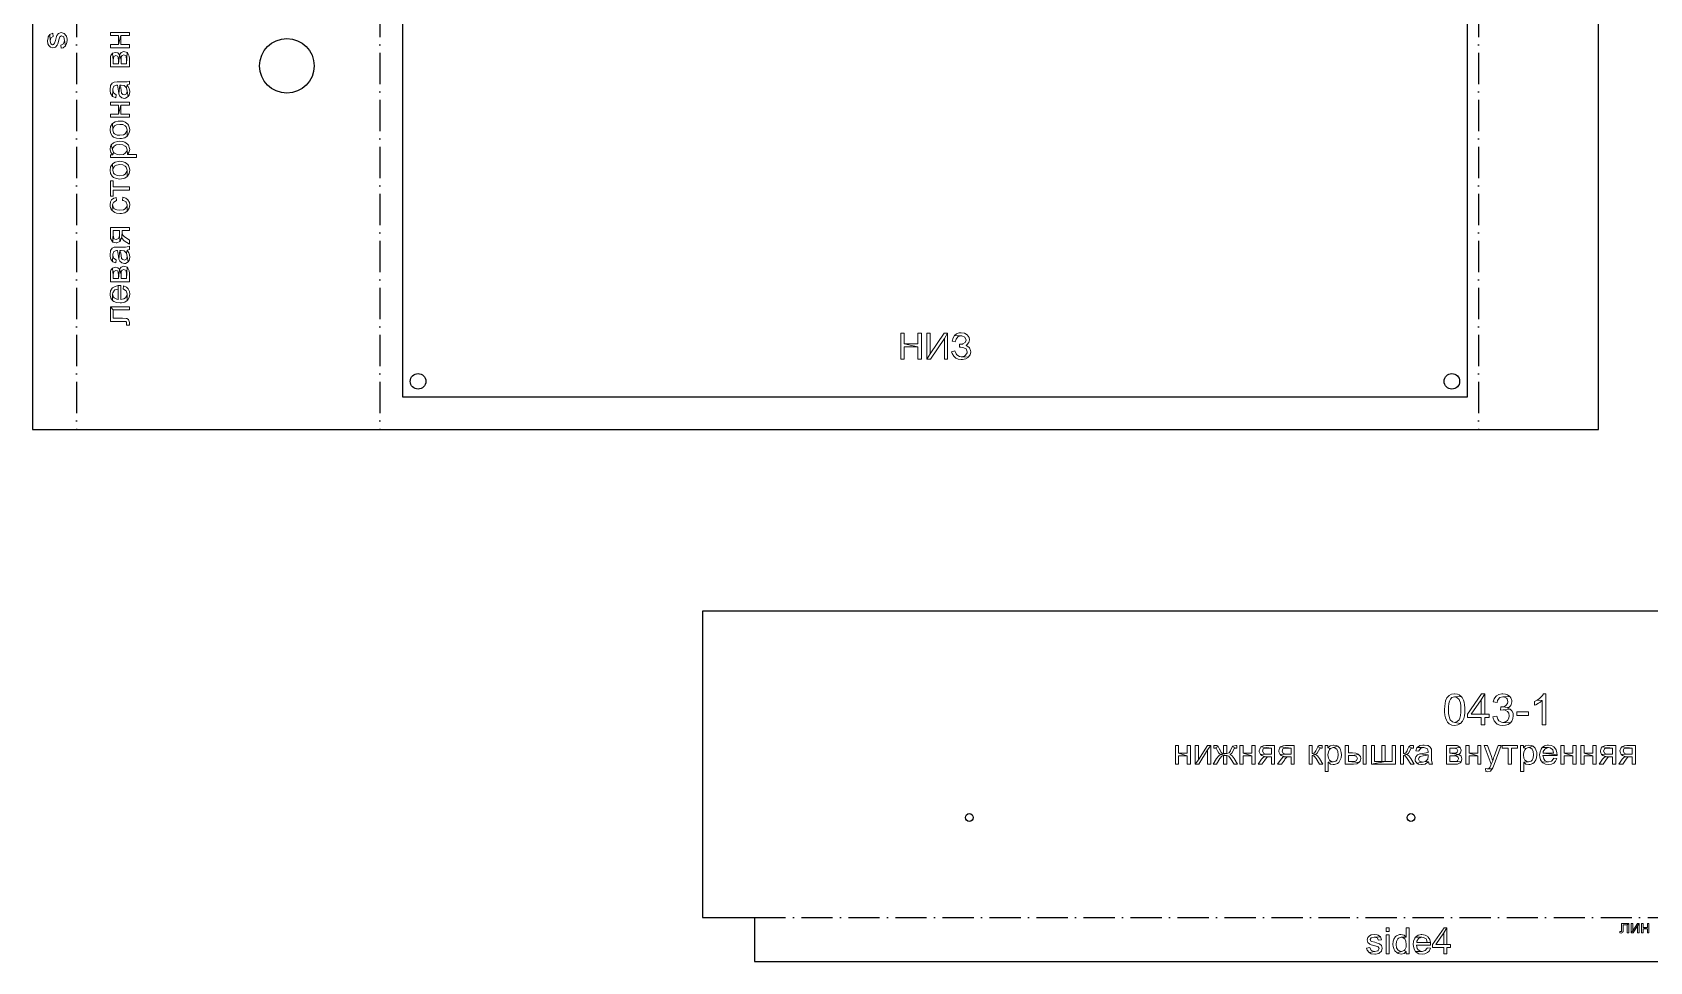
# Model space of a CAD drawing. Header units: millimetres. Extents: x -999 to 572, y 278 to 1201.
# Drawn here: x -999 to -376, y 465 to 823 of the extents above; entities that cross this region are included whole.
import ezdxf

# ---------------------------------------------------------------- set-up
doc = ezdxf.new("R2010")
doc.units = ezdxf.units.MM
doc.header["$MEASUREMENT"] = 0
doc.linetypes.add('ACAD_ISO10W100', pattern=[18, 12, -3, 0, -3])
doc.layers.add('Drawing', color=30, linetype='Continuous')

# ---------------------------------------------------------------- blocks, each defined once
blk = doc.blocks.new('Insert2')
at = {"color": 0}
for p, q in [((861.78, -17.64), (743.78, -17.64)), ((743.78, -17.64), (743.78, -37.64)), ((861.78, -441.64), (861.78, -17.64)), ((743.78, -37.64), (726.78, -37.64)), ((726.78, -37.64), (726.78, -541.64)), ((911.78, -441.64), (861.78, -441.64)), ((911.78, -561.64), (911.78, -441.64)), ((726.78, -541.64), (743.78, -541.64)), ((743.78, -541.64), (743.78, -561.64)), ((743.78, -561.64), (911.78, -561.64))]:
    blk.add_line(p, q, dxfattribs=at)

msp = doc.modelspace()

# ---------------------------------------------------------------- linework, layer by layer
at = {"color": 0}
msp.add_lwpolyline([(-396, 996), (-999, 996), (-999, 670), (-396, 670)], close=True, dxfattribs=at)
for centre, radius in [((-901, 810), 10.5), ((-850.5, 688.5), 3), ((-452.5, 688.5), 3), ((-638.25, 520.5), 1.5), ((-638.25, 520.5), 1.5), ((-468.25, 520.5), 1.5), ((-468.25, 520.5), 1.5)]:
    msp.add_circle(centre, radius)
at = {"layer": 'Drawing', "linetype": 'ACAD_ISO10W100'}
for p, q in [((-982, 996), (-982, 670)), ((-865.25, 996), (-865.25, 670)), ((-442.25, 996), (-442.25, 670)), ((-721, 482), (-217, 482))]:
    msp.add_line(p, q, dxfattribs=at)
at = {"layer": 'Drawing'}
msp.add_lwpolyline([(-856.5, 682.5), (-446.5, 682.5), (-446.5, 982.5), (-856.5, 982.5)], close=True, dxfattribs=at)
at = {"layer": 'Drawing', "color": 30, "lineweight": 0}
for points in [[(-993.17, 819.63), (-993.04, 818.55), (-992.63, 817.8), (-991.95, 817.19), (-991.07, 816.99), (-990.12, 817.26), (-989.45, 818.01), (-989.24, 818.55), (-988.84, 819.9), (-988.77, 820.04), (-988.43, 821.19), (-987.76, 821.53), (-986.94, 821.12), (-986.88, 821.05), (-986.6, 819.83), (-986.2, 817.74), (-985.79, 818.55), (-985.59, 819.83), (-985.59, 820.24), (-985.86, 821.39), (-985.93, 821.53), (-986.74, 822.41), (-986.74, 822.41), (-987.89, 822.81), (-988.91, 822.47), (-989.58, 821.66), (-989.72, 821.26), (-990.12, 819.83), (-990.46, 818.75), (-990.8, 818.28), (-991.21, 818.14), (-991.88, 818.55), (-991.88, 818.55), (-992.16, 819.7), (-992.22, 822.07), (-992.9, 821.12), (-992.97, 820.85)], [(-992.22, 822.07), (-992.16, 819.7), (-991.82, 820.85), (-990.94, 821.32), (-991.14, 822.54)], [(-968.92, 822.83), (-968.92, 821.65), (-965.88, 821.65), (-965.88, 818.24), (-964.92, 821.65), (-961.66, 821.65), (-961.66, 822.83)], [(-988.09, 818.01), (-987.89, 816.79), (-987.08, 816.99), (-986.2, 817.74), (-986.6, 819.83), (-986.6, 819.63), (-987.01, 818.55), (-987.01, 818.48)], [(-968.92, 818.24), (-968.92, 816.98), (-961.66, 816.98), (-961.66, 818.24), (-964.92, 818.24), (-964.92, 821.65), (-965.88, 818.24)], [(-968.92, 812.38), (-968.92, 809.57), (-961.66, 809.57), (-961.66, 812.83), (-961.73, 813.72), (-962.18, 814.75), (-962.55, 815.12), (-962.69, 810.83), (-964.84, 810.83), (-964.84, 812.31), (-965.44, 814.31), (-965.88, 810.83), (-967.88, 810.83), (-967.88, 812.16), (-968.1, 814.83), (-968.77, 813.94), (-968.85, 813.72)], [(-968.1, 814.83), (-967.88, 812.16), (-967.88, 812.38), (-967.66, 813.57), (-966.84, 813.94), (-966.25, 813.72), (-965.96, 813.2), (-965.88, 812.09), (-965.88, 810.83), (-965.44, 814.31), (-966.1, 814.98), (-966.99, 815.2)], [(-965.44, 814.31), (-964.84, 812.31), (-964.77, 813.42), (-964.4, 814.01), (-963.73, 814.24), (-962.92, 813.86), (-962.84, 813.72), (-962.69, 812.38), (-962.69, 810.83), (-962.55, 815.12), (-963.73, 815.5), (-964.84, 815.2)], [(-969.07, 800.97), (-969.07, 800.52), (-968.85, 799.34), (-968.77, 799.26), (-968.1, 798.23), (-968.03, 800.82), (-968.03, 801.12), (-967.66, 802.23), (-966.62, 802.53), (-966.25, 802.53), (-966.1, 801.78), (-965.88, 800.38), (-965.66, 799.26), (-965.29, 802.53), (-964.84, 802.53), (-964.84, 802.53), (-963.66, 802.38), (-962.77, 801.56), (-962.77, 801.49), (-962.55, 802.67), (-961.66, 802.9), (-961.66, 804.16), (-962.55, 803.86), (-963.14, 803.79), (-964.7, 803.79), (-966.33, 803.79), (-967.51, 803.71), (-968.33, 803.34), (-968.85, 802.45), (-968.92, 802.23)], [(-968.1, 798.23), (-968.03, 798.15), (-966.84, 797.71), (-966.7, 798.89), (-966.7, 798.89), (-967.73, 799.56), (-967.81, 799.56), (-968.03, 800.82)], [(-965.66, 799.26), (-965.29, 798.38), (-964.55, 797.71), (-963.58, 797.49), (-963.14, 797.56), (-962.1, 798.15), (-962.47, 800.3), (-962.77, 799.19), (-963.58, 798.82), (-964.18, 798.97), (-964.62, 799.49), (-964.84, 800.52), (-964.99, 801.49), (-965.29, 802.53)], [(-962.77, 801.49), (-962.47, 800.3), (-962.1, 798.15), (-961.73, 798.67), (-961.51, 800.01), (-961.51, 800.15), (-961.73, 801.34), (-961.88, 801.56), (-962.55, 802.67)], [(-968.92, 796.08), (-968.92, 794.82), (-965.88, 794.82), (-965.88, 791.41), (-964.92, 794.82), (-961.66, 794.82), (-961.66, 796.08)], [(-968.92, 791.41), (-968.92, 790.22), (-961.66, 790.22), (-961.66, 791.41), (-964.92, 791.41), (-964.92, 794.82), (-965.88, 791.41)], [(-969.07, 785.41), (-969.07, 785.33), (-968.85, 784.15), (-968.25, 783.11), (-967.73, 782.59), (-966.62, 782.15), (-965.29, 782), (-964.62, 782), (-963.44, 782.29), (-962.47, 782.89), (-962.55, 785.41), (-962.62, 784.81), (-963.21, 783.85), (-963.95, 783.41), (-965.29, 783.26), (-966.4, 783.33), (-967.36, 783.85), (-967.73, 784.22), (-968.03, 785.41), (-968.1, 787.78), (-968.25, 787.63), (-968.85, 786.59)], [(-968.1, 787.78), (-968.03, 785.41), (-968.03, 785.85), (-967.36, 786.89), (-966.62, 787.33), (-965.36, 787.48), (-964.18, 787.41), (-963.21, 786.89), (-962.84, 786.52), (-962.55, 785.41), (-962.47, 782.89), (-962.32, 783.11), (-961.73, 784.15), (-961.51, 785.41), (-961.58, 786), (-961.95, 787.11), (-962.25, 787.56), (-963.21, 788.37), (-964.03, 788.67), (-965.36, 788.74), (-965.96, 788.74), (-967.14, 788.44)], [(-969.07, 777.85), (-969.07, 777.85), (-968.77, 776.66), (-967.96, 775.77), (-967.73, 776.66), (-968.1, 777.77), (-968.62, 779.55), (-968.85, 779.11)], [(-968.62, 779.55), (-968.1, 777.77), (-968.1, 778.14), (-967.44, 779.11), (-966.7, 779.55), (-965.36, 779.7), (-964.18, 779.55), (-963.21, 779.11), (-962.92, 778.81), (-962.55, 777.7), (-962.4, 775.92), (-961.8, 776.66), (-961.51, 777.77), (-961.58, 778.22), (-961.95, 779.4), (-962.32, 779.85), (-963.36, 780.59), (-964.1, 780.81), (-965.36, 780.96), (-966.1, 780.89), (-967.29, 780.59), (-967.73, 780.37)], [(-969.07, 769.84), (-969.07, 769.84), (-968.85, 768.58), (-968.25, 767.55), (-967.73, 767.03), (-966.62, 766.58), (-965.29, 766.43), (-964.62, 766.51), (-963.44, 766.8), (-962.47, 767.4), (-962.55, 769.84), (-962.62, 769.32), (-963.21, 768.29), (-963.95, 767.92), (-965.29, 767.69), (-966.4, 767.84), (-967.36, 768.29), (-967.73, 768.73), (-968.03, 769.84), (-968.1, 772.29), (-968.25, 772.07), (-968.85, 771.1)], [(-968.92, 775.77), (-968.92, 774.66), (-958.91, 774.66), (-958.91, 775.92), (-962.4, 775.92), (-962.55, 777.7), (-962.55, 777.33), (-963.21, 776.36), (-963.88, 775.92), (-965.29, 775.77), (-966.4, 775.92), (-967.36, 776.36), (-967.73, 776.66), (-967.96, 775.77)], [(-968.1, 772.29), (-968.03, 769.84), (-968.03, 770.36), (-967.36, 771.32), (-966.62, 771.77), (-965.36, 771.99), (-964.18, 771.84), (-963.21, 771.32), (-962.84, 770.95), (-962.55, 769.84), (-962.47, 767.4), (-962.32, 767.55), (-961.73, 768.58), (-961.51, 769.84), (-961.58, 770.44), (-961.95, 771.62), (-962.25, 772.07), (-963.21, 772.81), (-964.03, 773.1), (-965.36, 773.25), (-965.96, 773.18), (-967.14, 772.88)], [(-968.92, 765.69), (-968.92, 759.84), (-967.88, 759.84), (-967.88, 762.14), (-961.66, 762.14), (-961.66, 763.39), (-967.88, 763.39), (-967.88, 765.69)], [(-969.07, 756.43), (-969.07, 755.84), (-968.62, 754.72), (-968.33, 754.28), (-968.1, 756.5), (-967.73, 757.54), (-967.66, 757.54), (-966.62, 758.13), (-966.77, 759.32), (-967.59, 759.1), (-968.47, 758.36), (-968.85, 757.69)], [(-968.33, 754.28), (-967.29, 753.54), (-966.55, 753.24), (-965.29, 753.17), (-964.62, 753.17), (-963.44, 753.46), (-962.47, 754.06), (-962.55, 756.43), (-962.55, 755.98), (-963.21, 754.95), (-963.95, 754.58), (-965.29, 754.43), (-966.47, 754.5), (-967.44, 754.95), (-967.73, 755.32), (-968.1, 756.5)], [(-964.32, 758.21), (-963.95, 758.21), (-962.99, 757.61), (-962.92, 757.54), (-962.55, 756.43), (-962.47, 754.06), (-962.32, 754.21), (-961.73, 755.17), (-961.51, 756.43), (-961.66, 757.39), (-962.25, 758.43), (-962.99, 759.02), (-964.18, 759.47)], [(-968.92, 747.76), (-968.92, 744.42), (-968.85, 743.46), (-968.33, 742.5), (-967.96, 742.12), (-967.88, 746.57), (-965.51, 746.57), (-965.51, 745.16), (-965.36, 742.35), (-965.07, 742.72), (-964.62, 743.9), (-964.55, 743.61), (-964.47, 746.57), (-961.66, 746.57), (-961.66, 747.76)], [(-967.96, 742.12), (-966.77, 741.83), (-966.47, 741.83), (-965.36, 742.35), (-965.51, 745.16), (-965.51, 744.57), (-965.81, 743.53), (-966.77, 743.09), (-967.59, 743.38), (-967.66, 743.53), (-967.88, 744.79), (-967.88, 746.57)], [(-964.55, 743.61), (-963.66, 742.64), (-961.66, 741.38), (-961.66, 742.87), (-963.29, 743.98), (-963.51, 744.13), (-964.32, 744.87), (-964.47, 745.83), (-964.47, 746.57)], [(-969.07, 737.38), (-969.07, 736.86), (-968.85, 735.75), (-968.77, 735.6), (-968.1, 734.64), (-968.03, 737.16), (-968.03, 737.53), (-967.66, 738.57), (-966.62, 738.94), (-966.25, 738.94), (-966.1, 738.12), (-965.88, 736.71), (-965.66, 735.6), (-965.29, 738.94), (-964.84, 738.94), (-964.84, 738.94), (-963.66, 738.72), (-962.77, 737.9), (-962.77, 737.83), (-962.55, 739.01), (-961.66, 739.23), (-961.66, 740.57), (-962.55, 740.27), (-963.14, 740.2), (-964.7, 740.2), (-966.33, 740.2), (-967.51, 740.12), (-968.33, 739.75), (-968.85, 738.86), (-968.92, 738.64)], [(-968.1, 734.64), (-968.03, 734.57), (-966.84, 734.12), (-966.7, 735.31), (-966.7, 735.31), (-967.73, 735.9), (-967.81, 735.97), (-968.03, 737.16)], [(-965.66, 735.6), (-965.29, 734.79), (-964.55, 734.12), (-963.58, 733.9), (-963.14, 733.9), (-962.1, 734.49), (-962.47, 736.64), (-962.77, 735.53), (-963.58, 735.16), (-964.18, 735.38), (-964.62, 735.83), (-964.84, 736.94), (-964.99, 737.9), (-965.29, 738.94)], [(-962.77, 737.83), (-962.47, 736.64), (-962.1, 734.49), (-961.73, 735.08), (-961.51, 736.34), (-961.51, 736.49), (-961.73, 737.68), (-961.88, 737.97), (-962.55, 739.01)], [(-968.92, 729.75), (-968.92, 726.86), (-961.66, 726.86), (-961.66, 730.12), (-961.73, 731.08), (-962.18, 732.12), (-962.55, 732.42), (-962.69, 728.12), (-964.84, 728.12), (-964.84, 729.6), (-965.44, 731.68), (-965.88, 728.12), (-967.88, 728.12), (-967.88, 729.45), (-968.1, 732.12), (-968.77, 731.3), (-968.85, 731.01)], [(-968.1, 732.12), (-967.88, 729.45), (-967.88, 729.67), (-967.66, 730.86), (-966.84, 731.23), (-966.25, 731.01), (-965.96, 730.49), (-965.88, 729.45), (-965.88, 728.12), (-965.44, 731.68), (-966.1, 732.27), (-966.99, 732.49)], [(-965.44, 731.68), (-964.84, 729.6), (-964.77, 730.79), (-964.4, 731.38), (-963.73, 731.6), (-962.92, 731.16), (-962.84, 731.01), (-962.69, 729.75), (-962.69, 728.12), (-962.55, 732.42), (-963.73, 732.86), (-964.84, 732.49)], [(-969.07, 722.11), (-969.07, 721.74), (-968.77, 720.56), (-968.1, 719.67), (-968.1, 722.11), (-968.03, 722.63), (-967.36, 723.6), (-967.22, 723.75), (-965.96, 724.04), (-965.96, 720.04), (-965.96, 725.38), (-967.14, 725.08), (-968.1, 724.49), (-968.25, 724.34), (-968.85, 723.3)], [(-968.1, 719.67), (-967.66, 719.3), (-966.55, 718.85), (-965.21, 718.71), (-964.62, 718.71), (-963.44, 719), (-962.47, 719.6), (-962.55, 722.19), (-962.55, 721.67), (-963.14, 720.63), (-963.73, 720.26), (-964.99, 719.97), (-964.99, 725.38), (-965.29, 725.38), (-965.96, 725.38), (-965.96, 720.04), (-966.47, 720.11), (-967.51, 720.71), (-967.73, 720.93), (-968.1, 722.11)], [(-964.03, 724.04), (-963.88, 723.97), (-962.84, 723.3), (-962.55, 722.19), (-962.47, 719.6), (-962.25, 719.89), (-961.73, 720.85), (-961.51, 722.11), (-961.66, 723.15), (-962.1, 724.19), (-962.69, 724.78), (-963.88, 725.3)], [(-968.92, 717.22), (-968.92, 711.59), (-964.18, 711.59), (-963.06, 711.52), (-962.77, 711.29), (-962.69, 710.7), (-962.69, 710.18), (-961.66, 710.18), (-961.66, 711.22), (-961.95, 712.26), (-962.62, 712.7), (-962.92, 712.7), (-964.32, 712.78), (-967.88, 712.78), (-967.88, 716.04)], [(-968.92, 717.22), (-967.88, 716.04), (-961.66, 716.04), (-961.66, 717.22)], [(-663.3, 707.06), (-664.59, 707.06), (-664.59, 697.04), (-663.3, 697.04), (-663.3, 701.78), (-658.09, 701.78), (-663.3, 702.93)], [(-656.73, 707.06), (-658.09, 707.06), (-658.09, 702.93), (-663.3, 702.93), (-658.09, 701.78), (-658.09, 697.04), (-656.73, 697.04)], [(-653.35, 707.06), (-654.57, 707.06), (-654.57, 697.04), (-653.35, 699.14)], [(-646.72, 707.06), (-648, 707.06), (-653.35, 699.14), (-654.57, 697.04), (-653.21, 697.04), (-647.87, 704.96)], [(-646.72, 707.06), (-647.87, 704.96), (-647.87, 697.04), (-646.72, 697.04)], [(-644.01, 706.18), (-644.55, 705.23), (-644.89, 704.01), (-643.67, 703.74), (-643.4, 704.69), (-643.4, 704.76), (-642.72, 705.7), (-642.59, 705.77), (-641.37, 706.04)], [(-641.37, 707.19), (-642.18, 707.12), (-643.2, 706.79), (-644.01, 706.18), (-641.37, 706.04), (-641.1, 706.04), (-640.01, 705.57), (-639.95, 705.5), (-639.54, 704.42), (-639.88, 703.47), (-640.76, 702.93), (-640.89, 702.86), (-642.11, 702.79), (-642.11, 701.64), (-641.5, 701.64), (-640.83, 701.57), (-639.74, 701.17), (-639.54, 700.96), (-639.13, 699.81), (-639.13, 699.54), (-639.74, 698.53), (-640.15, 698.26), (-641.37, 697.99), (-638.66, 697.78), (-637.98, 698.73), (-637.71, 699.88), (-637.78, 700.36), (-638.25, 701.44), (-638.46, 701.71), (-639.54, 702.32), (-639.27, 702.52), (-638.46, 703.4), (-638.19, 704.48), (-638.39, 705.43), (-639.07, 706.38), (-639.13, 706.45), (-640.15, 707.06)], [(-643.81, 700.22), (-645.09, 699.88), (-644.89, 699.27), (-644.28, 698.19), (-643.53, 697.44), (-642.52, 697.04), (-641.37, 696.9), (-640.89, 696.9), (-639.68, 697.17), (-638.73, 697.72), (-638.66, 697.78), (-641.37, 697.99), (-642.05, 698.12), (-643.06, 698.73), (-643.33, 699.14)], [(-451.41, 568.21), (-451.53, 568.21), (-452.66, 568.01), (-453.59, 567.51), (-453.71, 567.39), (-454.39, 566.58), (-454.89, 565.51), (-454.91, 565.44), (-455.14, 564.49), (-455.27, 563.37), (-455.34, 562.08), (-455.32, 561.26), (-455.18, 559.97), (-454.96, 558.85), (-454.62, 557.95), (-454.14, 557.2), (-453.5, 556.58), (-452.55, 556.11), (-451.41, 555.95), (-451.3, 555.95), (-450.16, 556.15), (-449.23, 556.67), (-449.12, 556.76), (-451.41, 557.15), (-452.3, 557.38), (-453.12, 558.15), (-453.34, 558.54), (-453.59, 559.4), (-453.78, 560.58), (-453.82, 562.08), (-453.8, 563.15), (-453.66, 564.42), (-453.41, 565.39), (-453.05, 566.12), (-452.46, 566.71), (-451.44, 566.98), (-448.87, 567.14), (-449.73, 567.82), (-450.28, 568.05)], [(-448.87, 567.14), (-451.44, 566.98), (-450.55, 566.76), (-449.71, 566.01), (-449.51, 565.62), (-449.23, 564.74), (-449.07, 563.56), (-449.03, 562.08), (-449.05, 561.15), (-449.17, 559.83), (-449.39, 558.83), (-449.71, 558.15), (-450.44, 557.45), (-451.41, 557.15), (-449.12, 556.76), (-448.44, 557.58), (-447.94, 558.67), (-447.94, 558.7), (-447.69, 559.65), (-447.55, 560.78), (-447.51, 562.08), (-447.53, 562.78), (-447.6, 563.96), (-447.78, 564.92), (-448.05, 565.74), (-448.53, 566.69)], [(-439.83, 568.17), (-441.03, 568.17), (-446.51, 560.38), (-446.51, 559.04), (-441.28, 559.04), (-441.28, 556.15), (-439.83, 556.15), (-439.83, 559.04), (-438.2, 559.04), (-438.2, 560.38), (-439.83, 560.38), (-445.05, 560.38), (-441.28, 565.78)], [(-439.83, 568.17), (-441.28, 565.78), (-441.28, 560.38), (-445.05, 560.38), (-439.83, 560.38)], [(-432.93, 568.21), (-433.31, 568.19), (-434.4, 567.94), (-435.31, 567.39), (-435.61, 567.12), (-436.2, 566.21), (-436.54, 565.1), (-435.06, 564.83), (-434.88, 565.58), (-434.33, 566.46), (-433.97, 566.71), (-432.9, 566.98), (-430.22, 567.12), (-431.13, 567.78), (-431.81, 568.05)], [(-430.22, 567.12), (-432.9, 566.98), (-432.43, 566.94), (-431.5, 566.46), (-431.25, 566.17), (-430.93, 565.12), (-431.04, 564.42), (-431.7, 563.6), (-432.27, 563.31), (-433.38, 563.12), (-430.61, 562.92), (-429.84, 563.67), (-429.66, 564.01), (-429.43, 565.08), (-429.47, 565.58), (-429.86, 566.62)], [(-416.26, 568.21), (-417.21, 568.21), (-417.66, 567.48), (-418.51, 566.6), (-418.76, 566.39), (-419.64, 565.76), (-417.73, 565.55), (-417.73, 556.15), (-416.26, 556.15)], [(-433.63, 563.12), (-433.79, 561.83), (-432.75, 561.99), (-430.02, 562.22), (-431.06, 562.65), (-430.61, 562.92), (-433.38, 563.12)], [(-430.02, 562.22), (-432.75, 561.99), (-431.97, 561.9), (-431.06, 561.35), (-430.63, 560.76), (-430.41, 559.67), (-430.54, 558.81), (-431.11, 557.88), (-431.79, 557.4), (-432.86, 557.15), (-429.97, 557.04), (-429.47, 557.63), (-429, 558.6), (-428.84, 559.69), (-428.95, 560.69), (-429.43, 561.65)], [(-427.54, 559.76), (-427.54, 561.24), (-423.02, 561.24), (-423.02, 559.76), (-427.54, 559.76)], [(-419.64, 565.76), (-420.66, 565.19), (-420.66, 563.76), (-420.16, 563.96), (-419.12, 564.53), (-418.57, 564.87), (-417.73, 565.55)], [(-435.22, 559.51), (-436.7, 559.33), (-436.58, 558.74), (-436.2, 557.72), (-435.49, 556.88), (-435.02, 556.51), (-434.02, 556.08), (-432.88, 555.95), (-431.88, 556.04), (-430.86, 556.4), (-429.97, 557.04), (-432.86, 557.15), (-433.38, 557.22), (-434.36, 557.72), (-434.83, 558.35)], [(-557.73, 548.31), (-558.96, 548.31), (-558.96, 541.03), (-557.73, 541.03), (-557.73, 544.26), (-554.37, 544.26), (-557.73, 545.26)], [(-553.14, 548.31), (-554.37, 548.31), (-554.37, 545.26), (-557.73, 545.26), (-554.37, 544.26), (-554.37, 541.03), (-553.14, 541.03)], [(-550.05, 548.31), (-551.27, 548.31), (-551.27, 541.03), (-550.05, 542.76)], [(-545.32, 548.31), (-546.64, 548.31), (-550.05, 542.76), (-551.27, 541.03), (-549.96, 541.03), (-546.55, 546.53)], [(-545.32, 548.31), (-546.55, 546.53), (-546.55, 541.03), (-545.32, 541.03)], [(-544, 548.31), (-544.14, 548.31), (-544.14, 547.26), (-543.77, 547.26), (-542.45, 547.85), (-542.95, 548.22)], [(-539.09, 548.31), (-540.36, 548.31), (-540.36, 545.17), (-539.09, 545.17)], [(-535.27, 548.31), (-535.73, 548.31), (-536.82, 547.99), (-537, 547.81), (-535.63, 547.26), (-535.27, 547.26)], [(-532.91, 548.31), (-534.13, 548.31), (-534.13, 541.03), (-532.91, 541.03), (-532.91, 544.26), (-529.5, 544.26), (-532.91, 545.26)], [(-528.27, 548.31), (-529.5, 548.31), (-529.5, 545.26), (-532.91, 545.26), (-529.5, 544.26), (-529.5, 541.03), (-528.27, 541.03)], [(-520.72, 548.31), (-524.09, 548.31), (-525.09, 548.17), (-526, 547.72), (-521.95, 547.26), (-521.95, 544.9), (-523.31, 544.9), (-526.18, 544.76), (-525.72, 544.4), (-524.59, 543.99), (-524.95, 543.85), (-521.95, 543.85), (-521.95, 541.03), (-520.72, 541.03)], [(-513.17, 548.31), (-516.54, 548.31), (-517.49, 548.17), (-518.45, 547.72), (-514.4, 547.26), (-514.4, 544.9), (-515.72, 544.9), (-518.59, 544.76), (-518.18, 544.4), (-517.04, 543.99), (-517.4, 543.85), (-514.4, 543.85), (-514.4, 541.03), (-513.17, 541.03)], [(-506.22, 548.31), (-507.45, 548.31), (-507.45, 541.03), (-506.22, 541.03), (-506.22, 544.4), (-505.04, 544.76), (-506.22, 545.17)], [(-502.4, 548.31), (-502.63, 548.31), (-503.58, 548.22), (-504.08, 547.81), (-504.13, 547.76), (-502.72, 547.26), (-502.4, 547.26)], [(-500.22, 548.31), (-501.31, 548.31), (-501.31, 538.26), (-500.08, 538.26), (-500.08, 541.81), (-498.26, 541.9), (-498.72, 541.94), (-499.63, 542.58), (-500.04, 543.35), (-500.22, 544.62), (-500.04, 545.85), (-499.58, 546.76), (-499.22, 547.12), (-500.22, 547.35)], [(-498.08, 548.44), (-498.22, 548.44), (-499.31, 548.17), (-499.35, 548.17), (-500.22, 547.35), (-499.22, 547.12), (-498.22, 547.49), (-496.44, 547.99), (-496.94, 548.26)], [(-496.44, 547.99), (-498.22, 547.49), (-497.76, 547.44), (-496.85, 546.81), (-496.44, 545.99), (-496.26, 544.71), (-496.44, 543.49), (-496.85, 542.58), (-497.22, 542.21), (-498.26, 541.9), (-500.08, 541.81), (-499.26, 541.12), (-498.17, 540.9), (-497.67, 540.94), (-496.58, 541.35), (-496.08, 541.76), (-495.44, 542.71), (-495.17, 543.53), (-495.03, 544.71), (-495.08, 545.53), (-495.4, 546.62), (-495.67, 547.17)], [(-492.31, 548.31), (-493.53, 548.31), (-493.53, 541.03), (-490.44, 541.03), (-490.4, 541.03), (-489.12, 541.21), (-488.26, 541.71), (-492.31, 542.03), (-492.31, 544.44), (-490.85, 544.44), (-488.4, 544.85), (-488.49, 544.94), (-489.49, 545.35), (-490.76, 545.44), (-492.31, 545.44)], [(-485.44, 548.31), (-486.67, 548.31), (-486.67, 541.03), (-485.44, 541.03)], [(-482.26, 548.31), (-483.49, 548.31), (-483.49, 541.03), (-478.21, 542.08), (-482.26, 542.08)], [(-474.21, 548.31), (-475.44, 548.31), (-475.44, 542.08), (-478.21, 542.08), (-483.49, 541.03), (-474.21, 541.03)], [(-478.21, 548.31), (-479.44, 548.31), (-479.44, 542.08), (-482.26, 542.08), (-478.21, 542.08)], [(-471.07, 548.31), (-472.3, 548.31), (-472.3, 541.03), (-471.07, 541.03), (-471.07, 544.4), (-469.89, 544.76), (-471.07, 545.17)], [(-467.3, 548.31), (-467.53, 548.31), (-468.48, 548.22), (-468.98, 547.81), (-469.03, 547.76), (-467.62, 547.26), (-467.3, 547.26)], [(-463.16, 548.44), (-463.71, 548.44), (-464.8, 548.22), (-464.98, 548.12), (-465.89, 547.49), (-463.3, 547.44), (-462.94, 547.4), (-461.94, 547.03), (-461.94, 547.03), (-461.57, 545.94), (-461.57, 545.62), (-462.44, 545.44), (-463.75, 545.22), (-464.85, 545.03), (-461.57, 544.67), (-461.57, 544.21), (-461.57, 544.12), (-461.8, 542.99), (-461.8, 542.99), (-462.57, 542.17), (-462.71, 542.08), (-461.48, 541.94), (-461.25, 541.03), (-459.94, 541.03), (-460.25, 541.9), (-460.3, 542.58), (-460.35, 544.08), (-460.35, 545.72), (-460.39, 546.85), (-460.8, 547.67), (-461.62, 548.22), (-461.94, 548.31)], [(-451.71, 548.31), (-454.57, 548.31), (-454.57, 541.03), (-451.3, 541.03), (-450.3, 541.12), (-449.34, 541.53), (-448.93, 541.94), (-453.34, 542.03), (-453.34, 544.21), (-451.84, 544.21), (-449.8, 544.81), (-453.34, 545.26), (-453.34, 547.26), (-451.98, 547.26), (-449.3, 547.49), (-450.16, 548.12), (-450.48, 548.22)], [(-445.89, 548.31), (-447.11, 548.31), (-447.11, 541.03), (-445.89, 541.03), (-445.89, 544.26), (-442.52, 544.26), (-445.89, 545.26)], [(-441.3, 548.31), (-442.52, 548.31), (-442.52, 545.26), (-445.89, 545.26), (-442.52, 544.26), (-442.52, 541.03), (-441.3, 541.03)], [(-438.79, 548.31), (-440.11, 548.31), (-437.39, 541.03), (-436.79, 542.4), (-436.93, 542.99), (-437.29, 544.08)], [(-433.48, 548.31), (-434.7, 548.31), (-436.25, 544.08), (-436.43, 543.53), (-436.79, 542.4), (-437.39, 541.03), (-437.48, 540.71), (-437.89, 539.8), (-438.25, 539.44), (-438.93, 539.3), (-436.93, 539.26), (-436.75, 539.67), (-436.25, 540.94)], [(-427.25, 548.31), (-433.11, 548.31), (-433.11, 547.26), (-430.79, 547.26), (-430.79, 541.03), (-429.57, 541.03), (-429.57, 547.26), (-427.25, 547.26)], [(-424.93, 548.31), (-426.06, 548.31), (-426.06, 538.26), (-424.84, 538.26), (-424.84, 541.81), (-423.02, 541.9), (-423.43, 541.94), (-424.38, 542.58), (-424.79, 543.35), (-424.93, 544.62), (-424.79, 545.85), (-424.34, 546.76), (-423.97, 547.12), (-424.93, 547.35)], [(-422.84, 548.44), (-422.93, 548.44), (-424.06, 548.17), (-424.11, 548.17), (-424.93, 547.35), (-423.97, 547.12), (-422.97, 547.49), (-421.2, 547.99), (-421.7, 548.26)], [(-421.2, 547.99), (-422.97, 547.49), (-422.52, 547.44), (-421.61, 546.81), (-421.2, 545.99), (-421.02, 544.71), (-421.15, 543.49), (-421.61, 542.58), (-421.97, 542.21), (-423.02, 541.9), (-424.84, 541.81), (-424.02, 541.12), (-422.93, 540.9), (-422.38, 540.94), (-421.34, 541.35), (-420.84, 541.76), (-420.15, 542.71), (-419.88, 543.53), (-419.79, 544.71), (-419.84, 545.53), (-420.15, 546.62), (-420.43, 547.17)], [(-415.34, 548.44), (-415.79, 548.44), (-416.88, 548.12), (-417.74, 547.44), (-415.29, 547.44), (-414.7, 547.35), (-413.79, 546.72), (-413.65, 546.53), (-413.33, 545.35), (-417.38, 545.35), (-412.02, 544.67), (-412.06, 545.49), (-412.38, 546.58), (-412.93, 547.44), (-413.2, 547.72), (-414.15, 548.26)], [(-409.29, 548.31), (-410.52, 548.31), (-410.52, 541.03), (-409.29, 541.03), (-409.29, 544.26), (-405.88, 544.26), (-409.29, 545.26)], [(-404.65, 548.31), (-405.88, 548.31), (-405.88, 545.26), (-409.29, 545.26), (-405.88, 544.26), (-405.88, 541.03), (-404.65, 541.03)], [(-401.56, 548.31), (-402.79, 548.31), (-402.79, 541.03), (-401.56, 541.03), (-401.56, 544.26), (-398.19, 544.26), (-401.56, 545.26)], [(-396.97, 548.31), (-398.19, 548.31), (-398.19, 545.26), (-401.56, 545.26), (-398.19, 544.26), (-398.19, 541.03), (-396.97, 541.03)], [(-389.42, 548.31), (-392.74, 548.31), (-393.74, 548.17), (-394.69, 547.72), (-390.65, 547.26), (-390.65, 544.9), (-391.97, 544.9), (-394.83, 544.76), (-394.42, 544.4), (-393.28, 543.99), (-393.65, 543.85), (-390.65, 543.85), (-390.65, 541.03), (-389.42, 541.03)], [(-381.83, 548.31), (-385.19, 548.31), (-386.19, 548.17), (-387.1, 547.72), (-383.06, 547.26), (-383.06, 544.9), (-384.42, 544.9), (-387.28, 544.76), (-386.87, 544.4), (-385.74, 543.99), (-386.06, 543.85), (-383.06, 543.85), (-383.06, 541.03), (-381.83, 541.03)], [(-541.54, 544.76), (-542.27, 544.31), (-543.09, 543.31), (-544.41, 541.03), (-543.09, 541.03), (-541.77, 543.31), (-541.04, 544.17), (-540.36, 544.4), (-539.09, 544.4)], [(-542.45, 547.85), (-543.77, 547.26), (-543.27, 547.17), (-542.95, 546.72), (-542.73, 546.22), (-542.27, 545.31), (-541.54, 544.76), (-540.36, 545.17), (-541.18, 545.4), (-541.27, 545.53), (-541.86, 546.72), (-541.95, 546.85)], [(-537, 547.81), (-537.59, 546.72), (-537.77, 546.26), (-538.27, 545.4), (-539.09, 545.17), (-540.36, 545.17), (-541.54, 544.76), (-539.09, 544.4), (-538.36, 544.17), (-537.68, 543.31), (-536.36, 541.03), (-535, 541.03), (-536.36, 543.31), (-537.09, 544.26), (-537.91, 544.76), (-537.18, 545.26), (-536.68, 546.26), (-536.27, 547.12), (-535.63, 547.26)], [(-539.09, 544.4), (-540.36, 544.4), (-540.36, 541.03), (-539.09, 541.03)], [(-524.95, 543.85), (-525.81, 542.99), (-527.13, 541.03), (-525.63, 541.03), (-524.54, 542.62), (-524.31, 542.94), (-523.63, 543.71), (-522.63, 543.85), (-521.95, 543.85)], [(-526, 547.72), (-526.36, 547.26), (-526.68, 546.17), (-526.63, 545.81), (-526.18, 544.76), (-523.31, 544.9), (-524, 544.9), (-524.95, 545.17), (-525.4, 546.12), (-525.09, 546.94), (-524.9, 547.08), (-523.68, 547.26), (-521.95, 547.26)], [(-517.4, 543.85), (-518.27, 542.99), (-519.59, 541.03), (-518.04, 541.03), (-516.99, 542.62), (-516.77, 542.94), (-516.04, 543.71), (-515.08, 543.85), (-514.4, 543.85)], [(-518.45, 547.72), (-518.81, 547.26), (-519.13, 546.17), (-519.09, 545.81), (-518.59, 544.76), (-515.72, 544.9), (-516.4, 544.9), (-517.4, 545.17), (-517.86, 546.12), (-517.54, 546.94), (-517.36, 547.08), (-516.13, 547.26), (-514.4, 547.26)], [(-504.13, 547.76), (-504.67, 546.72), (-504.85, 546.26), (-505.4, 545.4), (-506.22, 545.17), (-505.04, 544.76), (-504.31, 545.26), (-503.81, 546.26), (-503.35, 547.12), (-502.72, 547.26)], [(-505.04, 544.76), (-506.22, 544.4), (-505.49, 544.17), (-504.76, 543.31), (-503.49, 541.03), (-502.13, 541.03), (-503.49, 543.31), (-504.22, 544.26)], [(-488.4, 544.85), (-490.85, 544.44), (-490.12, 544.4), (-489.22, 544.08), (-488.85, 543.21), (-489.35, 542.35), (-489.72, 542.17), (-490.99, 542.03), (-492.31, 542.03), (-488.26, 541.71), (-487.85, 542.17), (-487.58, 543.26), (-487.71, 544.03)], [(-469.03, 547.76), (-469.57, 546.72), (-469.76, 546.26), (-470.26, 545.4), (-471.07, 545.17), (-469.89, 544.76), (-469.21, 545.26), (-468.67, 546.26), (-468.26, 547.12), (-467.62, 547.26)], [(-469.89, 544.76), (-471.07, 544.4), (-470.39, 544.17), (-469.67, 543.31), (-468.35, 541.03), (-467.03, 541.03), (-468.35, 543.31), (-469.07, 544.26)], [(-464.85, 545.03), (-465.76, 544.62), (-466.39, 543.94), (-466.62, 542.94), (-466.57, 542.4), (-465.98, 541.49), (-463.85, 541.85), (-463.85, 541.85), (-464.94, 542.17), (-465.3, 542.99), (-465.12, 543.58), (-464.66, 543.99), (-463.57, 544.21), (-462.57, 544.4), (-461.57, 544.67)], [(-465.89, 547.49), (-465.98, 547.31), (-466.39, 546.22), (-465.21, 546.08), (-465.16, 546.22), (-464.57, 547.12), (-464.48, 547.22), (-463.3, 547.44)], [(-462.71, 542.08), (-463.85, 541.85), (-465.98, 541.49), (-465.35, 541.08), (-464.16, 540.9), (-463.94, 540.9), (-462.8, 541.12), (-462.48, 541.26), (-461.48, 541.94)], [(-449.3, 547.49), (-451.98, 547.26), (-451.62, 547.26), (-450.57, 547.03), (-450.21, 546.26), (-450.43, 545.67), (-450.93, 545.31), (-452.03, 545.26), (-453.34, 545.26), (-449.8, 544.81), (-449.16, 545.49), (-448.93, 546.35), (-448.93, 546.4)], [(-449.8, 544.81), (-451.84, 544.21), (-450.66, 544.17), (-450.12, 543.76), (-449.89, 543.12), (-450.3, 542.31), (-450.48, 542.21), (-451.71, 542.03), (-453.34, 542.03), (-448.93, 541.94), (-448.62, 543.08), (-448.62, 543.08), (-448.93, 544.17)], [(-417.74, 547.44), (-418.15, 546.9), (-418.56, 545.85), (-418.7, 544.62), (-418.65, 543.85), (-418.34, 542.71), (-417.74, 541.85), (-415.24, 541.9), (-415.79, 541.94), (-416.74, 542.53), (-417.15, 543.17), (-417.43, 544.35), (-412.02, 544.35), (-412.02, 544.67), (-417.38, 545.35), (-417.29, 545.94), (-416.74, 546.9), (-416.38, 547.12), (-415.29, 547.44)], [(-413.33, 543.4), (-413.43, 543.12), (-414.11, 542.26), (-414.15, 542.21), (-415.24, 541.9), (-417.74, 541.85), (-417.43, 541.53), (-416.43, 541.03), (-415.24, 540.9), (-414.15, 541.03), (-413.2, 541.49), (-412.56, 542.17), (-412.06, 543.21)], [(-393.65, 543.85), (-394.51, 542.99), (-395.83, 541.03), (-394.28, 541.03), (-393.24, 542.62), (-393.01, 542.94), (-392.28, 543.71), (-391.33, 543.85), (-390.65, 543.85)], [(-394.69, 547.72), (-395.06, 547.26), (-395.33, 546.17), (-395.33, 545.81), (-394.83, 544.76), (-391.97, 544.9), (-392.65, 544.9), (-393.65, 545.17), (-394.1, 546.12), (-393.78, 546.94), (-393.6, 547.08), (-392.38, 547.26), (-390.65, 547.26)], [(-386.06, 543.85), (-386.92, 542.99), (-388.24, 541.03), (-386.74, 541.03), (-385.65, 542.62), (-385.46, 542.94), (-384.74, 543.71), (-383.78, 543.85), (-383.06, 543.85)], [(-387.1, 547.72), (-387.51, 547.26), (-387.78, 546.17), (-387.74, 545.81), (-387.28, 544.76), (-384.42, 544.9), (-385.1, 544.9), (-386.06, 545.17), (-386.56, 546.12), (-386.24, 546.94), (-386.06, 547.08), (-384.83, 547.26), (-383.06, 547.26)], [(-439.61, 539.4), (-439.48, 538.26), (-438.7, 538.12), (-437.7, 538.4), (-437.66, 538.4), (-436.93, 539.26), (-438.93, 539.3)], [(-384.35, 479.69), (-387.19, 479.69), (-387.19, 477.26), (-387.24, 476.7), (-387.33, 476.61), (-387.61, 476.56), (-387.89, 476.56), (-387.89, 476.05), (-387.38, 476), (-386.86, 476.19), (-386.63, 476.52), (-386.58, 476.66), (-386.58, 477.36), (-386.58, 479.17), (-384.95, 479.17)], [(-384.35, 479.69), (-384.95, 479.17), (-384.95, 476.05), (-384.35, 476.05)], [(-382.81, 479.69), (-383.41, 479.69), (-383.41, 476.05), (-382.81, 476.89)], [(-380.43, 479.69), (-381.08, 479.69), (-382.81, 476.89), (-383.41, 476.05), (-382.76, 476.05), (-381.04, 478.8)], [(-380.43, 479.69), (-381.04, 478.8), (-381.04, 476.05), (-380.43, 476.05)], [(-378.89, 479.69), (-379.5, 479.69), (-379.5, 476.05), (-378.89, 476.05), (-378.89, 477.64), (-377.21, 477.64), (-378.89, 478.15)], [(-376.61, 479.69), (-377.21, 479.69), (-377.21, 478.15), (-378.89, 478.15), (-377.21, 477.64), (-377.21, 476.05), (-376.61, 476.05)], [(-482.42, 475.44), (-483.51, 475.31), (-484.25, 474.97), (-484.86, 474.29), (-485.13, 473.41), (-484.79, 472.39), (-484.05, 471.72), (-483.51, 471.51), (-482.15, 471.11), (-482.02, 471.11), (-480.93, 470.7), (-480.53, 470.03), (-480.93, 469.28), (-481, 469.21), (-482.22, 468.87), (-484.39, 468.47), (-483.51, 468.06), (-482.22, 467.86), (-481.88, 467.93), (-480.66, 468.2), (-480.53, 468.27), (-479.65, 469.01), (-479.65, 469.01), (-479.31, 470.16), (-479.58, 471.24), (-480.39, 471.85), (-480.87, 472.06), (-482.22, 472.46), (-483.3, 472.73), (-483.78, 473.07), (-483.91, 473.55), (-483.57, 474.15), (-483.51, 474.22), (-482.36, 474.43), (-479.99, 474.56), (-480.93, 475.24), (-481.21, 475.31)], [(-479.99, 474.56), (-482.36, 474.43), (-481.21, 474.15), (-480.73, 473.27), (-479.58, 473.41)], [(-476.6, 478.08), (-477.82, 478.08), (-477.82, 476.66), (-476.6, 476.66)], [(-476.6, 475.31), (-477.82, 475.31), (-477.82, 468.06), (-476.6, 468.06)], [(-472.13, 475.44), (-472.61, 475.44), (-473.76, 474.97), (-474.17, 474.7), (-474.84, 473.61), (-475.05, 472.94), (-475.18, 471.65), (-475.11, 470.84), (-474.77, 469.69), (-474.5, 469.21), (-473.62, 468.4), (-471.93, 468.87), (-472.34, 468.94), (-473.35, 469.62), (-473.76, 470.36), (-473.89, 471.65), (-473.83, 472.8), (-473.35, 473.75), (-473.08, 474.09), (-472, 474.43), (-470.1, 474.49), (-470.92, 475.17)], [(-468.89, 478.08), (-470.1, 478.08), (-470.1, 474.49), (-472, 474.43), (-471.59, 474.43), (-470.58, 473.75), (-470.17, 472.94), (-470.04, 471.58), (-470.1, 470.57), (-470.58, 469.55), (-470.85, 469.28), (-470.04, 468.94), (-470.04, 468.06), (-468.89, 468.06)], [(-466.45, 474.43), (-466.79, 474.02), (-467.26, 472.94), (-467.4, 471.65), (-467.33, 470.97), (-467.06, 469.82), (-466.45, 468.87), (-463.94, 468.87), (-464.42, 468.94), (-465.43, 469.55), (-465.84, 470.09), (-466.11, 471.38), (-460.69, 471.38), (-460.69, 471.72), (-460.76, 472.33), (-466.04, 472.39), (-465.97, 472.87), (-465.37, 473.88), (-465.09, 474.09), (-464.01, 474.43)], [(-464.01, 475.44), (-464.35, 475.44), (-465.5, 475.17), (-466.45, 474.43), (-464.01, 474.43), (-463.4, 474.36), (-462.45, 473.75), (-462.32, 473.55), (-461.98, 472.39), (-466.04, 472.39), (-460.76, 472.33), (-461.03, 473.55), (-461.64, 474.49), (-461.78, 474.63), (-462.79, 475.24)], [(-454.4, 478.08), (-455.41, 478.08), (-459.95, 471.58), (-459.95, 470.43), (-455.62, 470.43), (-455.62, 468.06), (-454.4, 468.06), (-454.4, 470.43), (-453.05, 470.43), (-453.05, 471.58), (-454.4, 471.58), (-458.73, 471.58), (-455.62, 476.12)], [(-454.4, 478.08), (-455.62, 476.12), (-455.62, 471.58), (-458.73, 471.58), (-454.4, 471.58)], [(-484.12, 470.43), (-485.33, 470.23), (-485.06, 469.42), (-484.39, 468.47), (-482.22, 468.87), (-482.42, 468.87), (-483.51, 469.28), (-483.57, 469.35)], [(-470.85, 469.28), (-471.93, 468.87), (-473.62, 468.4), (-473.22, 468.13), (-472.07, 467.86), (-472, 467.86), (-470.85, 468.2), (-470.04, 468.94)], [(-461.98, 470.36), (-462.05, 470.23), (-462.79, 469.28), (-462.79, 469.28), (-463.94, 468.87), (-466.45, 468.87), (-466.18, 468.6), (-465.16, 468.06), (-463.94, 467.86), (-462.86, 467.99), (-461.85, 468.54), (-461.24, 469.08), (-460.76, 470.23)]]:
    msp.add_lwpolyline(points, close=True, dxfattribs=at)

# ---------------------------------------------------------------- block references
at = {"rotation": 90}
msp.add_blockref('Insert2', (-758.64, -261.78), dxfattribs=at)
msp.add_blockref('Insert2', (-758.64, -261.78), dxfattribs=at)

doc.saveas('drawing.dxf')
